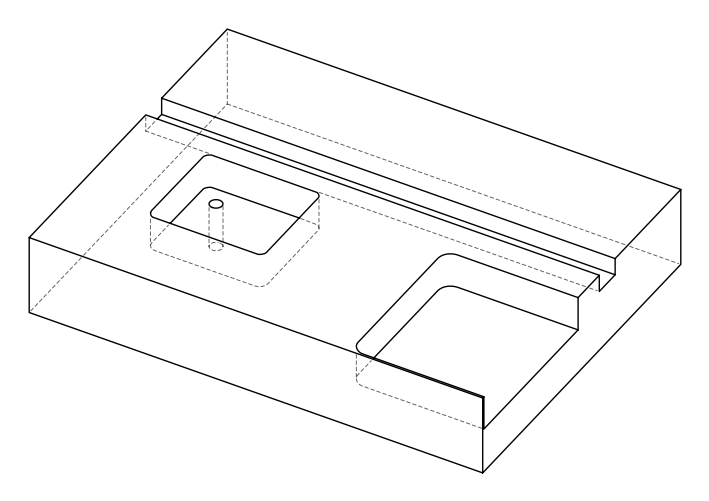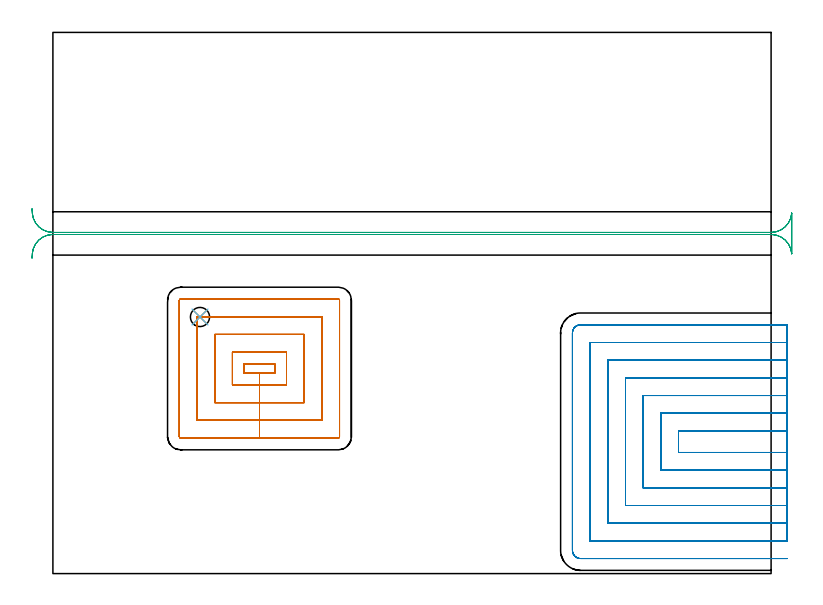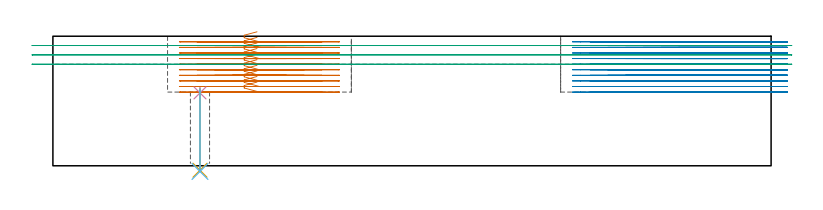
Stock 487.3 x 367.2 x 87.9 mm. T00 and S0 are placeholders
(PLAN: 6 operations, 4 tool changes, 95.6 min)
(1 MILL_RECTANGULAR_POCKET | POCKET_RECTANGULAR_STRAIGHT | NXT0201_012 | Follow Part, ap 4, ae 75% | 24.01 min | 518785 mm3)
(2 MILL_SLOT | SLOT_PARTIAL_RECTANGULAR | NXT0201_012 | Follow Part, ap 4, ae 75% | 64.48 min | 942089 mm3)
(3 MILL_RECTANGULAR_SLOT | SLOT_RECTANGULAR | UGT0201_006 | Follow Part, ap 7, ae 75% | 6.6 min | 272244 mm3)
(4 SPOT_DRILL | STEP1HOLE | NXT0321_9005460120000 | 0.04 min | 47 mm3)
(5 DRILL_THROUGH_HOLE_INTO_CENTER | STEP1HOLE | NXT0301_055 | 0.23 min | 2792 mm3)
(6 DRILL_TO_ENLARGE_THROUGH_HOLE | STEP1HOLE | NXT0301_101 | 0.23 min | 3835 mm3)
(TOOL NXT0201_012 | ENDMILL 16mm [2P460-1600-NA 1630] | D16 FL38 Z6)
(TOOL UGT0201_006 | End Mill 28 mm | D28 FL25 Z2)
(TOOL NXT0321_9005460120000 | NC Spot Drill, 142deg, 12mm, Carbide, Uncoated | D12 PA142 FL30 Z2)
(TOOL NXT0301_055 | Carbide Drill 8.4mm [860.1-0840-042A1-MM 2214] | D8.4 PA140 FL61 Z2)
(TOOL NXT0301_101 | Carbide Drill 13mm [860.1-1300-104A1-MM 2214] | D13 PA140 FL123 Z2)
(OP 1 MILL_RECTANGULAR_POCKET)
G17 G21 G94 G90
T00 M6
G54
G17 G0 G90 X138.491 Y142.3 S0 M3
G43 Z97.9 H1
Z90.9
G94 G1 X129.8 Z88.571 F250.
Y136. Z86.883
X140.15 Z84.11
X150.5 F500.
Y142.3
X129.8
Y136.
X140.15
Y128.
X158.5
Y150.3
X121.8
Y128.
X140.15
Y116.
X170.5
Y162.3
X109.8
Y116.
X140.15
Y104.
X182.5
Y174.3
X97.8
Y104.
X140.15
Y92.
X193.6
G3 X194.5 Y92.9 R0.9
G1 Y185.4
G3 X193.6 Y186.3 R0.9
G1 X86.7
G3 X85.8 Y185.4 R0.9
G1 Y92.9
G3 X86.7 Y92. R0.9
G1 X140.15
X141.15
G0 X138.491 Y142.3 Z87.11
G1 X129.8 Z84.781 F250.
Y136. Z83.093
X140.15 Z80.32
X150.5 F500.
Y142.3
X129.8
Y136.
X140.15
Y128.
X158.5
Y150.3
X121.8
Y128.
X140.15
Y116.
X170.5
Y162.3
X109.8
Y116.
X140.15
Y104.
X182.5
Y174.3
X97.8
Y104.
X140.15
Y92.
X193.6
G3 X194.5 Y92.9 R0.9
G1 Y185.4
G3 X193.6 Y186.3 R0.9
G1 X86.7
G3 X85.8 Y185.4 R0.9
G1 Y92.9
G3 X86.7 Y92. R0.9
G1 X140.15
X141.15
G0 X138.491 Y142.3 Z83.32
G1 X129.8 Z80.991 F250.
Y136. Z79.303
X140.15 Z76.53
X150.5 F500.
Y142.3
X129.8
Y136.
X140.15
Y128.
X158.5
Y150.3
X121.8
Y128.
X140.15
Y116.
X170.5
Y162.3
X109.8
Y116.
X140.15
Y104.
X182.5
Y174.3
X97.8
Y104.
X140.15
Y92.
X193.6
G3 X194.5 Y92.9 R0.9
G1 Y185.4
G3 X193.6 Y186.3 R0.9
G1 X86.7
G3 X85.8 Y185.4 R0.9
G1 Y92.9
G3 X86.7 Y92. R0.9
G1 X140.15
X141.15
G0 X138.491 Y142.3 Z79.53
G1 X129.8 Z77.201 F250.
Y136. Z75.513
X140.15 Z72.74
X150.5 F500.
Y142.3
X129.8
Y136.
X140.15
Y128.
X158.5
Y150.3
X121.8
Y128.
X140.15
Y116.
X170.5
Y162.3
X109.8
Y116.
X140.15
Y104.
X182.5
Y174.3
X97.8
Y104.
X140.15
Y92.
X193.6
G3 X194.5 Y92.9 R0.9
G1 Y185.4
G3 X193.6 Y186.3 R0.9
G1 X86.7
G3 X85.8 Y185.4 R0.9
G1 Y92.9
G3 X86.7 Y92. R0.9
G1 X140.15
X141.15
G0 X138.491 Y142.3 Z75.74
G1 X129.8 Z73.411 F250.
Y136. Z71.723
X140.15 Z68.95
X150.5 F500.
Y142.3
X129.8
Y136.
X140.15
Y128.
X158.5
Y150.3
X121.8
Y128.
X140.15
Y116.
X170.5
Y162.3
X109.8
Y116.
X140.15
Y104.
X182.5
Y174.3
X97.8
Y104.
X140.15
Y92.
X193.6
G3 X194.5 Y92.9 R0.9
G1 Y185.4
G3 X193.6 Y186.3 R0.9
G1 X86.7
G3 X85.8 Y185.4 R0.9
G1 Y92.9
G3 X86.7 Y92. R0.9
G1 X140.15
X141.15
G0 X138.491 Y142.3 Z71.95
G1 X129.8 Z69.621 F250.
Y136. Z67.933
X140.15 Z65.16
X150.5 F500.
Y142.3
X129.8
Y136.
X140.15
Y128.
X158.5
Y150.3
X121.8
Y128.
X140.15
Y116.
X170.5
Y162.3
X109.8
Y116.
X140.15
Y104.
X182.5
Y174.3
X97.8
Y104.
X140.15
Y92.
X193.6
G3 X194.5 Y92.9 R0.9
G1 Y185.4
G3 X193.6 Y186.3 R0.9
G1 X86.7
G3 X85.8 Y185.4 R0.9
G1 Y92.9
G3 X86.7 Y92. R0.9
G1 X140.15
X141.15
G0 X138.491 Y142.3 Z68.16
G1 X129.8 Z65.831 F250.
Y136. Z64.143
X140.15 Z61.37
X150.5 F500.
Y142.3
X129.8
Y136.
X140.15
Y128.
X158.5
Y150.3
X121.8
Y128.
X140.15
Y116.
X170.5
Y162.3
X109.8
Y116.
X140.15
Y104.
X182.5
Y174.3
X97.8
Y104.
X140.15
Y92.
X193.6
G3 X194.5 Y92.9 R0.9
G1 Y185.4
G3 X193.6 Y186.3 R0.9
G1 X86.7
G3 X85.8 Y185.4 R0.9
G1 Y92.9
G3 X86.7 Y92. R0.9
G1 X140.15
X141.15
G0 X138.491 Y142.3 Z64.37
G1 X129.8 Z62.041 F250.
Y136. Z60.353
X140.15 Z57.58
X150.5 F500.
Y142.3
X129.8
Y136.
X140.15
Y128.
X158.5
Y150.3
X121.8
Y128.
X140.15
Y116.
X170.5
Y162.3
X109.8
Y116.
X140.15
Y104.
X182.5
Y174.3
X97.8
Y104.
X140.15
Y92.
X193.6
G3 X194.5 Y92.9 R0.9
G1 Y185.4
G3 X193.6 Y186.3 R0.9
G1 X86.7
G3 X85.8 Y185.4 R0.9
G1 Y92.9
G3 X86.7 Y92. R0.9
G1 X140.15
X141.15
G0 X138.491 Y142.3 Z60.58
G1 X129.8 Z58.251 F250.
Y136. Z56.563
X140.15 Z53.79
X150.5 F500.
Y142.3
X129.8
Y136.
X140.15
Y128.
X158.5
Y150.3
X121.8
Y128.
X140.15
Y116.
X170.5
Y162.3
X109.8
Y116.
X140.15
Y104.
X182.5
Y174.3
X97.8
Y104.
X140.15
Y92.
X193.6
G3 X194.5 Y92.9 R0.9
G1 Y185.4
G3 X193.6 Y186.3 R0.9
G1 X86.7
G3 X85.8 Y185.4 R0.9
G1 Y92.9
G3 X86.7 Y92. R0.9
G1 X140.15
X141.15
G0 X138.491 Y142.3 Z56.79
G1 X129.8 Z54.461 F250.
Y136. Z52.773
X140.15 Z50.
X150.5 F500.
Y142.3
X129.8
Y136.
X140.15
Y128.
X158.5
Y150.3
X121.8
Y128.
X140.15
Y116.
X170.5
Y162.3
X109.8
Y116.
X140.15
Y104.
X182.5
Y174.3
X97.8
Y104.
X140.15
Y92.
X193.6
G3 X194.5 Y92.9 R0.9
G1 Y185.4
G3 X193.6 Y186.3 R0.9
G1 X86.7
G3 X85.8 Y185.4 R0.9
G1 Y92.9
G3 X86.7 Y92. R0.9
G1 X140.15
X141.15
G0 Z97.9
M5
M2
(OP 2 MILL_SLOT)
G17 G21 G94 G90
T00 M6
G54
G17 G0 G90 X498.3 Y96.8 S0 M3
G43 Z97.9 H1
Z84.11
G94 G1 X495.3 F250.
X424.5 F500.
Y82.2
X495.3
X498.3 F250.
Y108.8
X495.3
X412.5 F500.
Y70.2
X495.3
X498.3 F250.
Y120.8
X495.3
X400.5 F500.
Y58.2
X495.3
X498.3 F250.
Y132.8
X495.3
X388.5 F500.
Y46.2
X495.3
X498.3 F250.
Y144.8
X495.3
X376.5 F500.
Y34.2
X495.3
X498.3 F250.
Y156.8
X495.3
X364.5 F500.
Y22.2
X495.3
X498.3 F250.
Y168.8
X495.3
X358. F500.
G3 X352.5 Y163.3 R5.5
G1 Y15.7
G3 X358. Y10.2 R5.5
G1 X495.3
X498.3 F250.
G0 Y96.8 Z80.32
G1 X495.3
X424.5 F500.
Y82.2
X495.3
X498.3 F250.
Y108.8
X495.3
X412.5 F500.
Y70.2
X495.3
X498.3 F250.
Y120.8
X495.3
X400.5 F500.
Y58.2
X495.3
X498.3 F250.
Y132.8
X495.3
X388.5 F500.
Y46.2
X495.3
X498.3 F250.
Y144.8
X495.3
X376.5 F500.
Y34.2
X495.3
X498.3 F250.
Y156.8
X495.3
X364.5 F500.
Y22.2
X495.3
X498.3 F250.
Y168.8
X495.3
X358. F500.
G3 X352.5 Y163.3 R5.5
G1 Y15.7
G3 X358. Y10.2 R5.5
G1 X495.3
X498.3 F250.
G0 Y96.8 Z76.53
G1 X495.3
X424.5 F500.
Y82.2
X495.3
X498.3 F250.
Y108.8
X495.3
X412.5 F500.
Y70.2
X495.3
X498.3 F250.
Y120.8
X495.3
X400.5 F500.
Y58.2
X495.3
X498.3 F250.
Y132.8
X495.3
X388.5 F500.
Y46.2
X495.3
X498.3 F250.
Y144.8
X495.3
X376.5 F500.
Y34.2
X495.3
X498.3 F250.
Y156.8
X495.3
X364.5 F500.
Y22.2
X495.3
X498.3 F250.
Y168.8
X495.3
X358. F500.
G3 X352.5 Y163.3 R5.5
G1 Y15.7
G3 X358. Y10.2 R5.5
G1 X495.3
X498.3 F250.
G0 Y96.8 Z72.74
G1 X495.3
X424.5 F500.
Y82.2
X495.3
X498.3 F250.
Y108.8
X495.3
X412.5 F500.
Y70.2
X495.3
X498.3 F250.
Y120.8
X495.3
X400.5 F500.
Y58.2
X495.3
X498.3 F250.
Y132.8
X495.3
X388.5 F500.
Y46.2
X495.3
X498.3 F250.
Y144.8
X495.3
X376.5 F500.
Y34.2
X495.3
X498.3 F250.
Y156.8
X495.3
X364.5 F500.
Y22.2
X495.3
X498.3 F250.
Y168.8
X495.3
X358. F500.
G3 X352.5 Y163.3 R5.5
G1 Y15.7
G3 X358. Y10.2 R5.5
G1 X495.3
X498.3 F250.
G0 Y96.8 Z68.95
G1 X495.3
X424.5 F500.
Y82.2
X495.3
X498.3 F250.
Y108.8
X495.3
X412.5 F500.
Y70.2
X495.3
X498.3 F250.
Y120.8
X495.3
X400.5 F500.
Y58.2
X495.3
X498.3 F250.
Y132.8
X495.3
X388.5 F500.
Y46.2
X495.3
X498.3 F250.
Y144.8
X495.3
X376.5 F500.
Y34.2
X495.3
X498.3 F250.
Y156.8
X495.3
X364.5 F500.
Y22.2
X495.3
X498.3 F250.
Y168.8
X495.3
X358. F500.
G3 X352.5 Y163.3 R5.5
G1 Y15.7
G3 X358. Y10.2 R5.5
G1 X495.3
X498.3 F250.
G0 Y96.8 Z65.16
G1 X495.3
X424.5 F500.
Y82.2
X495.3
X498.3 F250.
Y108.8
X495.3
X412.5 F500.
Y70.2
X495.3
X498.3 F250.
Y120.8
X495.3
X400.5 F500.
Y58.2
X495.3
X498.3 F250.
Y132.8
X495.3
X388.5 F500.
Y46.2
X495.3
X498.3 F250.
Y144.8
X495.3
X376.5 F500.
Y34.2
X495.3
X498.3 F250.
Y156.8
X495.3
X364.5 F500.
Y22.2
X495.3
X498.3 F250.
Y168.8
X495.3
X358. F500.
G3 X352.5 Y163.3 R5.5
G1 Y15.7
G3 X358. Y10.2 R5.5
G1 X495.3
X498.3 F250.
G0 Y96.8 Z61.37
G1 X495.3
X424.5 F500.
Y82.2
X495.3
X498.3 F250.
Y108.8
X495.3
X412.5 F500.
Y70.2
X495.3
X498.3 F250.
Y120.8
X495.3
X400.5 F500.
Y58.2
X495.3
X498.3 F250.
Y132.8
X495.3
X388.5 F500.
Y46.2
X495.3
X498.3 F250.
Y144.8
X495.3
X376.5 F500.
Y34.2
X495.3
X498.3 F250.
Y156.8
X495.3
X364.5 F500.
Y22.2
X495.3
X498.3 F250.
Y168.8
X495.3
X358. F500.
G3 X352.5 Y163.3 R5.5
G1 Y15.7
G3 X358. Y10.2 R5.5
G1 X495.3
X498.3 F250.
G0 Y96.8 Z57.58
G1 X495.3
X424.5 F500.
Y82.2
X495.3
X498.3 F250.
Y108.8
X495.3
X412.5 F500.
Y70.2
X495.3
X498.3 F250.
Y120.8
X495.3
X400.5 F500.
Y58.2
X495.3
X498.3 F250.
Y132.8
X495.3
X388.5 F500.
Y46.2
X495.3
X498.3 F250.
Y144.8
X495.3
X376.5 F500.
Y34.2
X495.3
X498.3 F250.
Y156.8
X495.3
X364.5 F500.
Y22.2
X495.3
X498.3 F250.
Y168.8
X495.3
X358. F500.
G3 X352.5 Y163.3 R5.5
G1 Y15.7
G3 X358. Y10.2 R5.5
G1 X495.3
X498.3 F250.
G0 Y96.8 Z53.79
G1 X495.3
X424.5 F500.
Y82.2
X495.3
X498.3 F250.
Y108.8
X495.3
X412.5 F500.
Y70.2
X495.3
X498.3 F250.
Y120.8
X495.3
X400.5 F500.
Y58.2
X495.3
X498.3 F250.
Y132.8
X495.3
X388.5 F500.
Y46.2
X495.3
X498.3 F250.
Y144.8
X495.3
X376.5 F500.
Y34.2
X495.3
X498.3 F250.
Y156.8
X495.3
X364.5 F500.
Y22.2
X495.3
X498.3 F250.
Y168.8
X495.3
X358. F500.
G3 X352.5 Y163.3 R5.5
G1 Y15.7
G3 X358. Y10.2 R5.5
G1 X495.3
X498.3 F250.
G0 Y96.8 Z50.
G1 X495.3
X424.5 F500.
Y82.2
X495.3
X498.3 F250.
Y108.8
X495.3
X412.5 F500.
Y70.2
X495.3
X498.3 F250.
Y120.8
X495.3
X400.5 F500.
Y58.2
X495.3
X498.3 F250.
Y132.8
X495.3
X388.5 F500.
Y46.2
X495.3
X498.3 F250.
Y144.8
X495.3
X376.5 F500.
Y34.2
X495.3
X498.3 F250.
Y156.8
X495.3
X364.5 F500.
Y22.2
X495.3
X498.3 F250.
Y168.8
X495.3
X358. F500.
G3 X352.5 Y163.3 R5.5
G1 Y15.7
G3 X358. Y10.2 R5.5
G1 X495.3
X498.3 F250.
G0 Z97.9
M5
M2
(OP 3 MILL_RECTANGULAR_SLOT)
G17 G21 G94 G90
T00 M6
G54
G17 G0 G90 X-14.166 Y214.022 S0 M3
G43 Z97.9 H0
Z81.567
G94 G1 X-13.97 Y217.016 F250.
G2 X0. Y230.1 R14. F500.
G1 X487.3
G2 X501.27 Y217.016 R14.
G1 X501.3
Y244.584
X501.27
G2 X487.3 Y231.5 R14.
G1 X0.
G2 X-13.97 Y244.584 R14.
G1 X-14.166 Y247.578 F250.
G0 Y214.022 Z75.233
G1 X-13.97 Y217.016
G2 X0. Y230.1 R14. F500.
G1 X487.3
G2 X501.27 Y217.016 R14.
G1 X501.3
Y244.584
X501.27
G2 X487.3 Y231.5 R14.
G1 X0.
G2 X-13.97 Y244.584 R14.
G1 X-14.166 Y247.578 F250.
G0 Y214.022 Z68.9
G1 X-13.97 Y217.016
G2 X0. Y230.1 R14. F500.
G1 X487.3
G2 X501.27 Y217.016 R14.
G1 X501.3
Y244.584
X501.27
G2 X487.3 Y231.5 R14.
G1 X0.
G2 X-13.97 Y244.584 R14.
G1 X-14.166 Y247.578 F250.
G0 Z97.9
M5
M2
(OP 4 SPOT_DRILL)
G17 G21 G94 G90
T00 M6
G54
G17 G0 G90 X99.8 Y174.1 S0 M3
G43 Z97.9 H0
G94 G81 G98 Z49.436 F250. R53.
G80
M5
M2
(OP 5 DRILL_THROUGH_HOLE_INTO_CENTER)
G17 G21 G94 G90
T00 M6
G54
G17 G0 G90 X99.8 Y174.1 S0 M3
G43 Z97.9 H1
G94 G73 G98 Z-3.029 F250. Q7.576 R52.
G80
M5
M2
(OP 6 DRILL_TO_ENLARGE_THROUGH_HOLE)
G17 G21 G94 G90
T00 M6
G54
G17 G0 G90 X99.8 Y174.1 S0 M3
G43 Z97.9 H1
G94 G73 G98 Z-3.866 F250. Q10.773 R52.
G80
M5
M2
